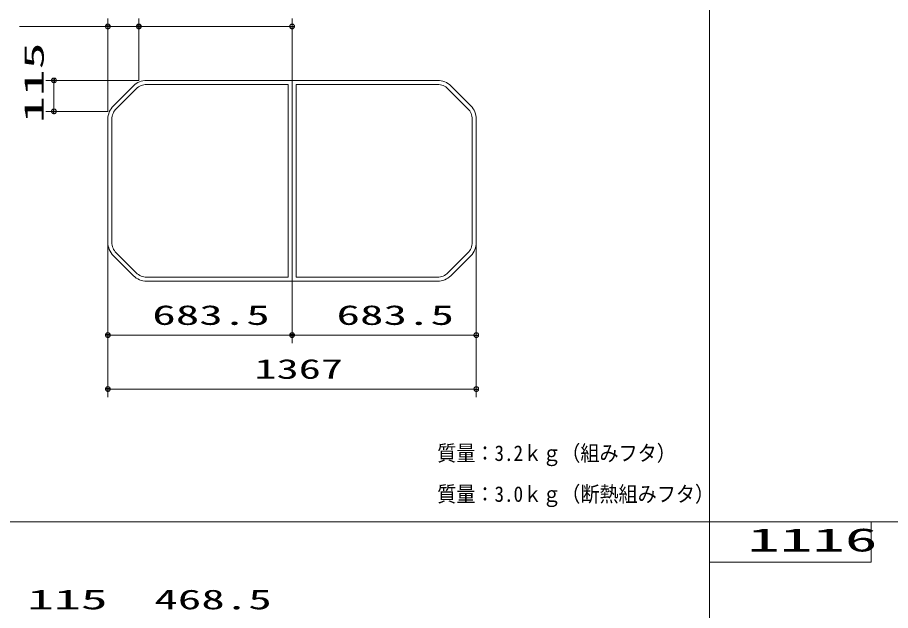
# Model space of a CAD drawing. Units: millimetres on the paper. Extents: x -305 to 305, y -152 to 152.
# Drawn here: x -233.3 to -125.3, y -58.1 to 15.2 of the extents above; entities that cross this region are included whole.
import ezdxf
from ezdxf.enums import TextEntityAlignment as Align

# ---------------------------------------------------------------- set-up
doc = ezdxf.new("R2010")
doc.units = ezdxf.units.MM
for name, color, linetype, lineweight in [('0-0_PV', 7, 'Continuous', 9), ('0-1_S1', 7, 'Continuous', 9), ('0-2_0', 7, 'Continuous', 9)]:
    doc.layers.add(name, color=color, linetype=linetype, lineweight=lineweight)
doc.styles.add('ＭＳ ゴシック', font='')
doc.styles.get('ＭＳ ゴシック').set_extended_font_data('MS Gothic')

# ---------------------------------------------------------------- blocks, each defined once
blk = doc.blocks.new('_DOTSMALL')
at = {"layer": '0-2_0'}
for p, q in [((0.0746, 0.1), (-0.0746, 0.1)), ((0.1223, -0.0248), (-0.1223, -0.0248))]:
    blk.add_line(p, q, dxfattribs=at)
for points in [[(0.125, 0), (0.124, 0.0157), (0.1211, 0.0311), (0.1162, 0.046), (0.1095, 0.0602), (0.1011, 0.0735), (0.0911, 0.0856), (0.0797, 0.0963), (0.067, 0.1055), (0.0532, 0.1131), (0.0386, 0.1189), (0.0234, 0.1228), (0.0078, 0.1248), (-0.0078, 0.1248), (-0.0234, 0.1228), (-0.0386, 0.1189), (-0.0532, 0.1131), (-0.067, 0.1055), (-0.0797, 0.0963), (-0.0911, 0.0856), (-0.1011, 0.0735), (-0.1095, 0.0602), (-0.1162, 0.046), (-0.1211, 0.0311), (-0.124, 0.0157), (-0.125, 0), (0, 0)], [(-0.125, 0), (-0.124, -0.0157), (-0.1211, -0.0311), (-0.1162, -0.046), (-0.1095, -0.0602), (-0.1011, -0.0735), (-0.0911, -0.0856), (-0.0797, -0.0963), (-0.067, -0.1055), (-0.0532, -0.1131), (-0.0386, -0.1189), (-0.0234, -0.1228), (-0.0078, -0.1248), (0.0078, -0.1248), (0.0234, -0.1228), (0.0386, -0.1189), (0.0532, -0.1131), (0.067, -0.1055), (0.0797, -0.0963), (0.0911, -0.0856), (0.1011, -0.0735), (0.1095, -0.0602), (0.1162, -0.046), (0.1211, -0.0311), (0.124, -0.0157), (0.125, 0), (0, 0)]]:
    blk.add_lwpolyline(points, close=True, dxfattribs=at)

msp = doc.modelspace()

# ---------------------------------------------------------------- linework, layer by layer
at = {"layer": '0-0_PV'}
for p, q in [((-147.671, 114.117), (-147.671, -116.19)), ((-260.171, -47.099), (-35.171, -47.099)), ((-127.671, -47.099), (-127.671, -52.099)), ((-147.671, -52.099), (-127.671, -52.099))]:
    msp.add_line(p, q, dxfattribs=at)
at = {"layer": '0-1_S1'}
for p, q in [((-222.081, 3.635), (-222.081, 15.135)), ((-218.247, 7.469), (-218.247, 15.135)), ((-199.297, 7.469), (-199.297, 15.135)), ((-222.081, 14.135), (-233.005, 14.135)), ((-222.081, 14.135), (-218.247, 14.135)), ((-219.761, 14.135), (-217.441, 14.135)), ((-218.247, 14.135), (-199.297, 14.135)), ((-218.247, 7.469), (-229.747, 7.469)), ((-228.747, 3.635), (-228.747, 7.469)), ((-221.397, 4.319), (-218.931, 6.785)), ((-217.281, 7.469), (-199.297, 7.469)), ((-217.281, 6.969), (-199.797, 6.969)), ((-199.797, 6.969), (-199.797, -16.865)), ((-199.297, 7.469), (-199.297, -17.365)), ((-181.314, 7.469), (-199.297, 7.469)), ((-199.297, 7.469), (-199.297, -17.365)), ((-198.797, 6.969), (-198.797, -16.865)), ((-181.314, 6.969), (-198.797, 6.969)), ((-177.197, 4.319), (-179.664, 6.785)), ((-221.044, 3.965), (-218.577, 6.432)), ((-177.551, 3.965), (-180.017, 6.432)), ((-222.081, 3.635), (-229.747, 3.635)), ((-222.081, 2.669), (-222.081, -12.565)), ((-221.581, 2.669), (-221.581, -12.565)), ((-177.014, 2.669), (-177.014, -12.565)), ((-176.514, 2.669), (-176.514, -12.565)), ((-222.081, -12.565), (-222.081, -31.698)), ((-222.081, -12.565), (-222.081, -25.031)), ((-176.514, -12.565), (-176.514, -31.698)), ((-176.514, -12.565), (-176.514, -25.031)), ((-221.044, -13.861), (-218.577, -16.328)), ((-177.551, -13.861), (-180.017, -16.328)), ((-221.397, -14.215), (-218.931, -16.681)), ((-177.197, -14.215), (-179.664, -16.681)), ((-217.281, -16.865), (-199.797, -16.865)), ((-181.314, -16.865), (-198.797, -16.865)), ((-217.281, -17.365), (-199.297, -17.365)), ((-199.297, -17.365), (-199.297, -25.031)), ((-199.297, -17.365), (-199.297, -25.031)), ((-181.314, -17.365), (-199.297, -17.365)), ((-199.297, -24.031), (-222.081, -24.031)), ((-176.514, -24.031), (-199.297, -24.031)), ((-176.514, -30.698), (-222.081, -30.698))]:
    msp.add_line(p, q, dxfattribs=at)
for centre, radius, start, end in [((-217.281, 5.135), 2.333, 90, 135), ((-217.281, 5.135), 1.833, 90, 135), ((-181.314, 5.135), 2.333, 45, 90), ((-181.314, 5.135), 1.833, 45, 90), ((-219.747, 2.669), 2.333, 135, 180), ((-219.747, 2.669), 1.833, 135, 180), ((-178.847, 2.669), 1.833, 0, 45), ((-178.847, 2.669), 2.333, 0, 45), ((-219.747, -12.565), 2.333, 180, 225), ((-219.747, -12.565), 1.833, 180, 225), ((-178.847, -12.565), 1.833, 315, 0), ((-178.847, -12.565), 2.333, 315, 0), ((-217.281, -15.031), 2.333, 225, 270), ((-217.281, -15.031), 1.833, 225, 270), ((-181.314, -15.031), 1.833, 270, 315), ((-181.314, -15.031), 2.333, 270, 315)]:
    msp.add_arc(centre, radius, start, end, dxfattribs=at)

# ---------------------------------------------------------------- block references
at = {"layer": '0-1_S1', "xscale": 2.32, "yscale": 2.32}
for p, rotation in [((-222.081, 14.135), 180), ((-218.247, 14.135), 180), ((-228.747, 7.469), 90), ((-228.747, 3.635), 270), ((-222.081, -24.031), 180), ((-199.297, -24.031), 180), ((-222.081, -30.698), 180)]:
    msp.add_blockref('_DOTSMALL', p, dxfattribs=dict(at, rotation=rotation))
for p in [(-218.247, 14.135), (-199.297, 14.135), (-199.297, -24.031), (-176.514, -24.031), (-176.514, -30.698)]:
    msp.add_blockref('_DOTSMALL', p, dxfattribs=at)

# ---------------------------------------------------------------- texts
at = {"layer": '0-0_PV', "style": 'ＭＳ ゴシック'}
for s, height, width, p in [('質量：3.2ｋｇ（組みフタ）', 1.924, 0.9, (-181.349, -40.167)), ('質量：3.0ｋｇ（断熱組みフタ）', 1.924, 0.9, (-181.349, -45.224)), ('1116', 2.886, 2.05, (-143.004, -51.654))]:
    msp.add_text(s, height=height, dxfattribs=dict(at, width=width)).set_placement(p, align=Align.BOTTOM_LEFT)
at = {"layer": '0-1_S1', "style": 'ＭＳ ゴシック', "width": 2}
msp.add_text('115', height=2.441, rotation=90, dxfattribs=at).set_placement((-229.277, 2.189), align=Align.BOTTOM_LEFT)
at = {"layer": '0-1_S1', "style": 'ＭＳ ゴシック'}
for s, width, p in [('683.5', 1.75, (-216.585, -23.501)), ('683.5', 1.75, (-193.802, -23.501)), ('1367', 1.65, (-203.954, -30.168)), ('115', 2, (-232.066, -58.668)), ('468.5', 1.75, (-216.335, -58.668))]:
    msp.add_text(s, height=2.441, dxfattribs=dict(at, width=width)).set_placement(p, align=Align.BOTTOM_LEFT)

doc.saveas('drawing.dxf')
